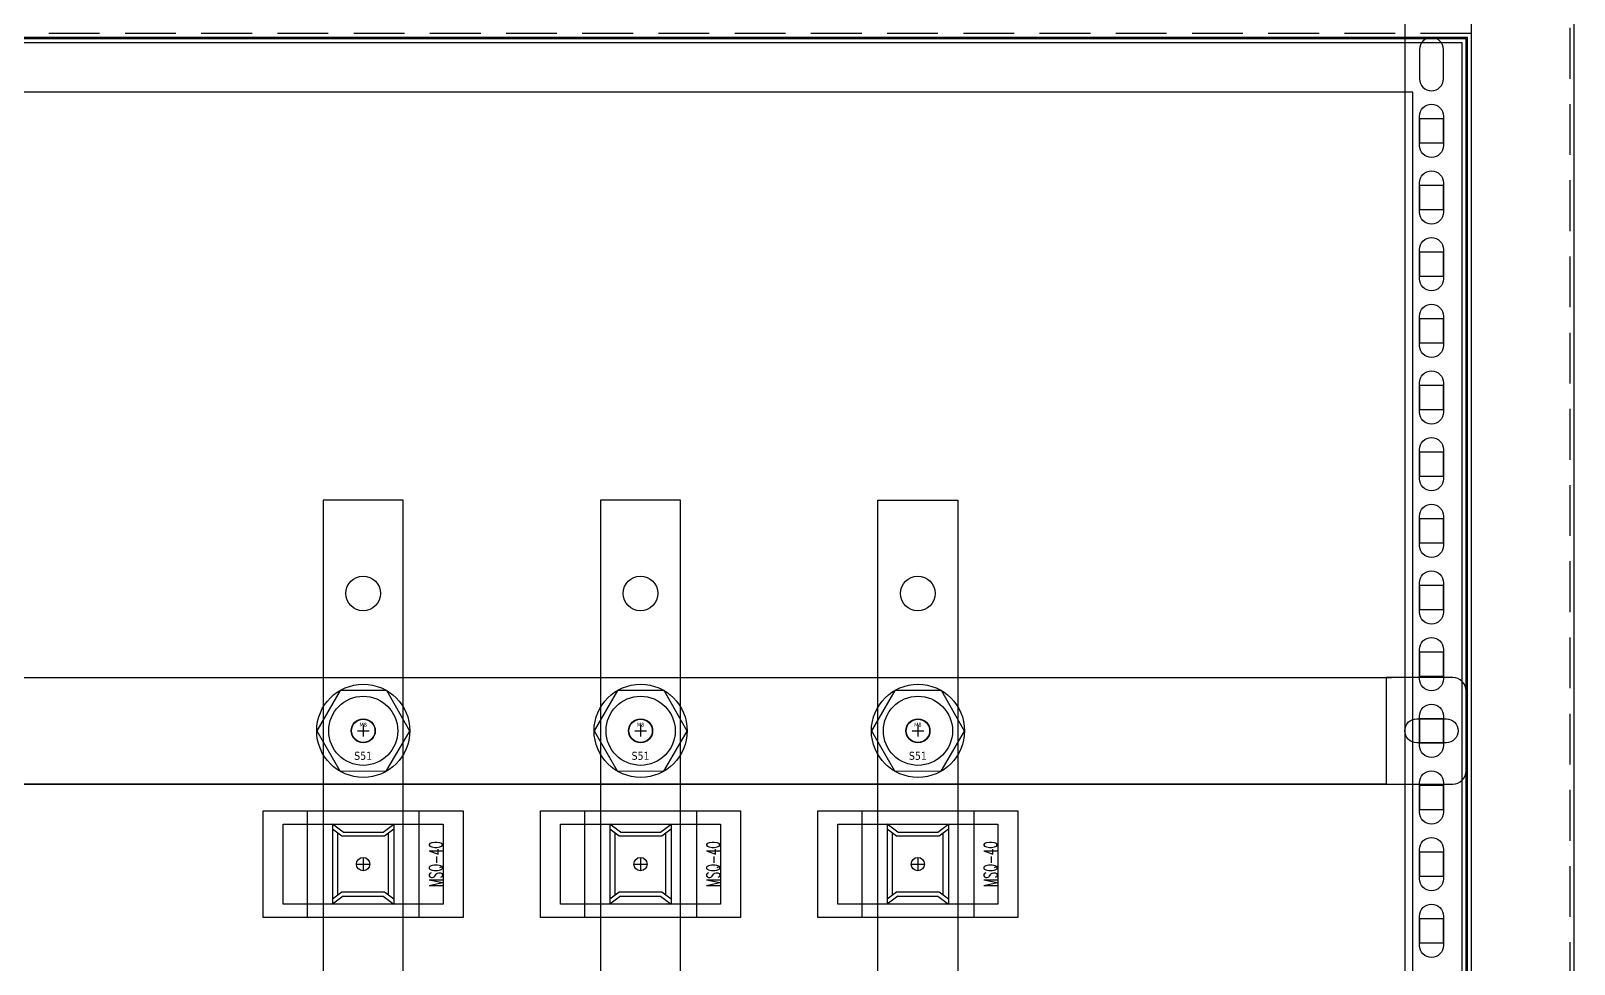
# Model space of a CAD drawing. Header units: millimetres. Extents: x 28713 to 59118, y -54378 to -19615.
# Drawn here: x 37764 to 38342, y -34854 to -34504 of the extents above; entities that cross this region are included whole.
import ezdxf

# ---------------------------------------------------------------- set-up
doc = ezdxf.new("R2010")
doc.units = ezdxf.units.MM
doc.header["$LTSCALE"] = 3
doc.linetypes.add('HIDDEN', pattern=[9.525, 6.35, -3.175])
doc.layers.add('@.VISIBLE', color=7, linetype='Continuous')
doc.layers.add('EQUIPMENT', color=4, linetype='Continuous')
doc.styles.add('Ann_w01', font='romans.shx', dxfattribs={"width": 0.6, "bigfont": 'chineset.shx'})
doc.styles.get("Standard").update_dxf_attribs({"font": 'arial.ttf'})

# ---------------------------------------------------------------- blocks, each defined once
blk = doc.blocks.new('Oval 20x9')
at = {"layer": '@.VISIBLE', "color": 2}
blk.add_lwpolyline([(-5.5, -4.5), (5.5, -4.5, 0.414214), (10, 0), (10, 0, 0.414214), (5.5, 4.5), (-5.5, 4.5, 0.414214), (-10, 0), (-10, 0, 0.414214)], format="xyb", close=True, dxfattribs=at)
blk = doc.blocks.new('*U349')
at = {"color": 252}
for p, q in [((0, 11.71), (0, 7.34)), ((-2.18, 9.53), (2.18, 9.53))]:
    blk.add_line(p, q, dxfattribs=at)
at = {"color": 1}
blk.add_lwpolyline([(-8.64, 24.7), (-17.46, 9.49), (-8.82, -5.54), (8.64, -5.65), (17.46, 9.42), (8.82, 24.6)], close=True, dxfattribs=at)
for radius in [17.46, 12.96, 4.37]:
    blk.add_circle((0, 9.53), radius, dxfattribs=at)
at = {"color": 1, "width": 30.0978, "attachment_point": 5}
for s, insert, char_height in [('{\\fTahoma|b0|i0|c0|p34;M8}', (-0.04, 11.77), 1.5), ('{\\fTahoma|b0|i0|c0|p34;S51}', (-0.04, 0.14), 3)]:
    blk.add_mtext(s, dxfattribs=dict(at, insert=insert, char_height=char_height))

msp = doc.modelspace()

# ---------------------------------------------------------------- linework, layer by layer
for points in [[(37642.42, -36066.3), (38342.42, -36066.3), (38342.42, -34466.3), (37642.42, -34466.3)], [(37682.42, -36026.3), (38302.42, -36026.3), (38302.42, -34506.3), (37682.42, -34506.3)], [(38293.42, -34536.8), (38284.42, -34536.8), (38284.42, -34545.8), (38293.42, -34545.8)], [(38293.42, -34561.8), (38284.42, -34561.8), (38284.42, -34570.8), (38293.42, -34570.8)], [(38293.42, -34586.8), (38284.42, -34586.8), (38284.42, -34595.8), (38293.42, -34595.8)], [(38293.42, -34611.8), (38284.42, -34611.8), (38284.42, -34620.8), (38293.42, -34620.8)], [(38293.42, -34636.8), (38284.42, -34636.8), (38284.42, -34645.8), (38293.42, -34645.8)], [(38293.42, -34661.8), (38284.42, -34661.8), (38284.42, -34670.8), (38293.42, -34670.8)], [(38293.42, -34686.8), (38284.42, -34686.8), (38284.42, -34695.8), (38293.42, -34695.8)], [(38293.42, -34711.8), (38284.42, -34711.8), (38284.42, -34720.8), (38293.42, -34720.8)], [(38293.42, -34736.8), (38284.42, -34736.8), (38284.42, -34745.8), (38293.42, -34745.8)], [(38293.42, -34761.8), (38284.42, -34761.8), (38284.42, -34770.8), (38293.42, -34770.8)], [(38293.42, -34786.8), (38284.42, -34786.8), (38284.42, -34795.8), (38293.42, -34795.8)], [(38293.42, -34811.8), (38284.42, -34811.8), (38284.42, -34820.8), (38293.42, -34820.8)], [(38293.42, -34836.8), (38284.42, -34836.8), (38284.42, -34845.8), (38293.42, -34845.8)]]:
    msp.add_lwpolyline(points, close=True)
at = {"linetype": 'HIDDEN'}
for points in [[(37643.92, -36064.8), (38340.92, -36064.8), (38340.92, -34467.8), (37643.92, -34467.8)], [(37680.92, -36027.8), (38303.92, -36027.8), (38303.92, -34504.8), (37680.92, -34504.8)]]:
    msp.add_lwpolyline(points, close=True, dxfattribs=at)
at = {"color": 151}
for points in [[(38303.92, -34477.8), (38283.92, -34477.8, 0.414214), (38278.92, -34482.8), (38278.92, -36049.8, 0.414214), (38283.92, -36054.8), (38303.92, -36054.8)], [(38293.42, -34521.8), (38293.42, -34510.8, 0.414214), (38288.92, -34506.3), (38288.92, -34506.3, 0.414214), (38284.42, -34510.8), (38284.42, -34521.8, 0.414214), (38288.92, -34526.3), (38288.92, -34526.3, 0.414214)], [(38293.42, -34535.8), (38293.42, -34546.8, -0.414214), (38288.92, -34551.3), (38288.92, -34551.3, -0.414214), (38284.42, -34546.8), (38284.42, -34535.8, -0.414214), (38288.92, -34531.3), (38288.92, -34531.3, -0.414214)], [(38293.42, -34560.8), (38293.42, -34571.8, -0.414214), (38288.92, -34576.3), (38288.92, -34576.3, -0.414214), (38284.42, -34571.8), (38284.42, -34560.8, -0.414214), (38288.92, -34556.3), (38288.92, -34556.3, -0.414214)], [(38293.42, -34585.8), (38293.42, -34596.8, -0.414214), (38288.92, -34601.3), (38288.92, -34601.3, -0.414214), (38284.42, -34596.8), (38284.42, -34585.8, -0.414214), (38288.92, -34581.3), (38288.92, -34581.3, -0.414214)], [(38293.42, -34610.8), (38293.42, -34621.8, -0.414214), (38288.92, -34626.3), (38288.92, -34626.3, -0.414214), (38284.42, -34621.8), (38284.42, -34610.8, -0.414214), (38288.92, -34606.3), (38288.92, -34606.3, -0.414214)], [(38293.42, -34635.8), (38293.42, -34646.8, -0.414214), (38288.92, -34651.3), (38288.92, -34651.3, -0.414214), (38284.42, -34646.8), (38284.42, -34635.8, -0.414214), (38288.92, -34631.3), (38288.92, -34631.3, -0.414214)], [(38293.42, -34660.8), (38293.42, -34671.8, -0.414214), (38288.92, -34676.3), (38288.92, -34676.3, -0.414214), (38284.42, -34671.8), (38284.42, -34660.8, -0.414214), (38288.92, -34656.3), (38288.92, -34656.3, -0.414214)], [(38293.42, -34685.8), (38293.42, -34696.8, -0.414214), (38288.92, -34701.3), (38288.92, -34701.3, -0.414214), (38284.42, -34696.8), (38284.42, -34685.8, -0.414214), (38288.92, -34681.3), (38288.92, -34681.3, -0.414214)], [(38293.42, -34710.8), (38293.42, -34721.8, -0.414214), (38288.92, -34726.3), (38288.92, -34726.3, -0.414214), (38284.42, -34721.8), (38284.42, -34710.8, -0.414214), (38288.92, -34706.3), (38288.92, -34706.3, -0.414214)], [(38293.42, -34735.8), (38293.42, -34746.8, -0.414214), (38288.92, -34751.3), (38288.92, -34751.3, -0.414214), (38284.42, -34746.8), (38284.42, -34735.8, -0.414214), (38288.92, -34731.3), (38288.92, -34731.3, -0.414214)], [(38293.42, -34760.8), (38293.42, -34771.8, -0.414214), (38288.92, -34776.3), (38288.92, -34776.3, -0.414214), (38284.42, -34771.8), (38284.42, -34760.8, -0.414214), (38288.92, -34756.3), (38288.92, -34756.3, -0.414214)], [(38293.42, -34785.8), (38293.42, -34796.8, -0.414214), (38288.92, -34801.3), (38288.92, -34801.3, -0.414214), (38284.42, -34796.8), (38284.42, -34785.8, -0.414214), (38288.92, -34781.3), (38288.92, -34781.3, -0.414214)], [(38293.42, -34810.8), (38293.42, -34821.8, -0.414214), (38288.92, -34826.3), (38288.92, -34826.3, -0.414214), (38284.42, -34821.8), (38284.42, -34810.8, -0.414214), (38288.92, -34806.3), (38288.92, -34806.3, -0.414214)], [(38293.42, -34835.8), (38293.42, -34846.8, -0.414214), (38288.92, -34851.3), (38288.92, -34851.3, -0.414214), (38284.42, -34846.8), (38284.42, -34835.8, -0.414214), (38288.92, -34831.3), (38288.92, -34831.3, -0.414214)]]:
    msp.add_lwpolyline(points, format="xyb", close=True, dxfattribs=at)
at = {"color": 6}
for points in [[(37682.92, -36025.8), (38301.92, -36025.8), (38301.92, -34506.8), (37682.92, -34506.8)], [(37684.42, -36024.3), (38300.42, -36024.3), (38300.42, -34508.3), (37684.42, -34508.3)], [(37702.92, -36005.8), (38281.92, -36005.8), (38281.92, -34526.8), (37702.92, -34526.8)]]:
    msp.add_lwpolyline(points, close=True, dxfattribs=at)
at = {"layer": '@.VISIBLE'}
for p, q in [((37710.92, -34746.3), (38273.92, -34746.3)), ((37710.92, -34786.3), (38273.92, -34786.3))]:
    msp.add_line(p, q, dxfattribs=at)
at = {"layer": '@.VISIBLE', "color": 1}
msp.add_lwpolyline([(37873.36, -34875.8), (37903.36, -34875.8), (37903.36, -34679.77), (37873.36, -34679.77)], close=True, dxfattribs=at)
at = {"layer": '@.VISIBLE', "color": 2}
msp.add_lwpolyline([(37977.36, -34955.8), (38007.36, -34955.8), (38007.36, -34679.77), (37977.36, -34679.77)], close=True, dxfattribs=at)
at = {"layer": '@.VISIBLE', "color": 4}
msp.add_lwpolyline([(38111.34, -34875.81), (38081.34, -34875.81), (38081.34, -34679.78), (38111.34, -34679.78)], close=True, dxfattribs=at)
at = {"layer": '@.VISIBLE'}
msp.add_lwpolyline([(37712.92, -34746.3), (38271.92, -34746.3), (38271.92, -34786.3), (37712.92, -34786.3)], close=True, dxfattribs=at)
for points in [[(38271.92, -34786.3), (38296.92, -34786.3, 0.414214), (38301.92, -34781.3), (38301.92, -34751.3, 0.414214), (38296.92, -34746.3), (38271.92, -34746.3)], [(38273.92, -34786.3), (38296.92, -34786.3, 0.414214), (38301.92, -34781.3), (38301.92, -34751.3, 0.414214), (38296.92, -34746.3), (38273.92, -34746.3)]]:
    msp.add_lwpolyline(points, format="xyb", dxfattribs=at)
at = {"layer": '@.VISIBLE', "color": 1}
for centre, radius in [((37888.36, -34714.77), 6.5), ((37888.42, -34766.3), 4.5)]:
    msp.add_circle(centre, radius, dxfattribs=at)
at = {"layer": '@.VISIBLE', "color": 2}
for centre, radius in [((37992.36, -34714.77), 6.5), ((37992.42, -34766.3), 4.5)]:
    msp.add_circle(centre, radius, dxfattribs=at)
at = {"layer": '@.VISIBLE', "color": 4}
for centre, radius in [((38096.34, -34714.78), 6.5), ((38096.4, -34766.3), 4.5)]:
    msp.add_circle(centre, radius, dxfattribs=at)
at = {"layer": 'EQUIPMENT', "color": 6}
for p, q in [((37867.36, -34796.3), (37867.36, -34836.3)), ((37909.31, -34796.3), (37909.31, -34836.3)), ((37971.36, -34796.3), (37971.36, -34836.3)), ((38013.31, -34796.3), (38013.31, -34836.3)), ((38075.34, -34796.3), (38075.34, -34836.3)), ((38117.29, -34796.3), (38117.29, -34836.3))]:
    msp.add_line(p, q, dxfattribs=at)
at = {"layer": 'EQUIPMENT'}
for p, q in [((37876.86, -34801.3), (37876.86, -34831.3)), ((37880.86, -34804.3), (37876.86, -34801.3)), ((37878.86, -34827.93), (37878.86, -34804.68)), ((37895.86, -34804.3), (37899.86, -34801.3)), ((37897.86, -34827.93), (37897.86, -34804.68)), ((37899.86, -34801.3), (37899.86, -34831.3)), ((37980.86, -34801.3), (37980.86, -34831.3)), ((37984.86, -34804.3), (37980.86, -34801.3)), ((37982.86, -34827.93), (37982.86, -34804.68)), ((37999.86, -34804.3), (38003.86, -34801.3)), ((38001.86, -34827.93), (38001.86, -34804.68)), ((38003.86, -34801.3), (38003.86, -34831.3)), ((38084.84, -34801.3), (38084.84, -34831.3)), ((38088.84, -34804.3), (38084.84, -34801.3)), ((38086.84, -34827.93), (38086.84, -34804.68)), ((38103.84, -34804.3), (38107.84, -34801.3)), ((38105.84, -34827.93), (38105.84, -34804.68)), ((38107.84, -34801.3), (38107.84, -34831.3)), ((37885.86, -34816.3), (37890.86, -34816.3)), ((37888.36, -34813.8), (37888.36, -34818.8)), ((37989.86, -34816.3), (37994.86, -34816.3)), ((37992.36, -34813.8), (37992.36, -34818.8)), ((38093.84, -34816.3), (38098.84, -34816.3)), ((38096.34, -34813.8), (38096.34, -34818.8)), ((37880.86, -34828.3), (37876.86, -34831.3)), ((37895.86, -34828.3), (37899.86, -34831.3)), ((37984.86, -34828.3), (37980.86, -34831.3)), ((37999.86, -34828.3), (38003.86, -34831.3)), ((38088.84, -34828.3), (38084.84, -34831.3)), ((38103.84, -34828.3), (38107.84, -34831.3))]:
    msp.add_line(p, q, dxfattribs=at)
for points in [[(37850.86, -34796.3), (37925.86, -34796.3), (37925.86, -34836.3), (37850.86, -34836.3)], [(37954.86, -34796.3), (38029.86, -34796.3), (38029.86, -34836.3), (37954.86, -34836.3)], [(38058.84, -34796.3), (38133.84, -34796.3), (38133.84, -34836.3), (38058.84, -34836.3)], [(37858.36, -34801.3), (37918.36, -34801.3), (37918.36, -34831.3), (37858.36, -34831.3)], [(37962.36, -34801.3), (38022.36, -34801.3), (38022.36, -34831.3), (37962.36, -34831.3)], [(38066.34, -34801.3), (38126.34, -34801.3), (38126.34, -34831.3), (38066.34, -34831.3)]]:
    msp.add_lwpolyline(points, close=True, dxfattribs=at)
for points in [[(37899.86, -34803.18), (37896.36, -34805.8), (37880.36, -34805.8), (37876.86, -34803.18)], [(37880.86, -34804.3), (37895.86, -34804.3)], [(38003.86, -34803.18), (38000.36, -34805.8), (37984.36, -34805.8), (37980.86, -34803.18)], [(37984.86, -34804.3), (37999.86, -34804.3)], [(38107.84, -34803.18), (38104.34, -34805.8), (38088.34, -34805.8), (38084.84, -34803.18)], [(38088.84, -34804.3), (38103.84, -34804.3)], [(37899.86, -34829.43), (37896.36, -34826.8), (37880.36, -34826.8), (37876.86, -34829.43)], [(38003.86, -34829.43), (38000.36, -34826.8), (37984.36, -34826.8), (37980.86, -34829.43)], [(38107.84, -34829.43), (38104.34, -34826.8), (38088.34, -34826.8), (38084.84, -34829.43)], [(37880.86, -34828.3), (37895.86, -34828.3)], [(37984.86, -34828.3), (37999.86, -34828.3)], [(38088.84, -34828.3), (38103.84, -34828.3)]]:
    msp.add_lwpolyline(points, dxfattribs=at)
for centre in [(37888.36, -34816.3), (37992.36, -34816.3), (38096.34, -34816.3)]:
    msp.add_circle(centre, 2.5, dxfattribs=at)

# ---------------------------------------------------------------- block references
for p in [(37888.42, -34775.83), (37992.42, -34775.83), (38096.4, -34775.83)]:
    msp.add_blockref('*U349', p)
at = {"layer": '@.VISIBLE', "xscale": -1}
msp.add_blockref('Oval 20x9', (38288.92, -34766.3), dxfattribs=at)
msp.add_blockref('Oval 20x9', (38288.92, -34766.3), dxfattribs=at)
msp.add_blockref('Oval 20x9', (38288.92, -34766.3), dxfattribs=at)
msp.add_blockref('Oval 20x9', (38288.92, -34766.3), dxfattribs=at)

# ---------------------------------------------------------------- texts
at = {"layer": '@.VISIBLE', "color": 151, "char_height": 5, "attachment_point": 5, "rotation": 90, "style": 'Ann_w01'}
for insert in [(37915.86, -34816.3), (38019.86, -34816.3), (38123.84, -34816.3)]:
    msp.add_mtext('\\A1;MSQ-40', dxfattribs=dict(at, insert=insert))

doc.saveas('drawing.dxf')
